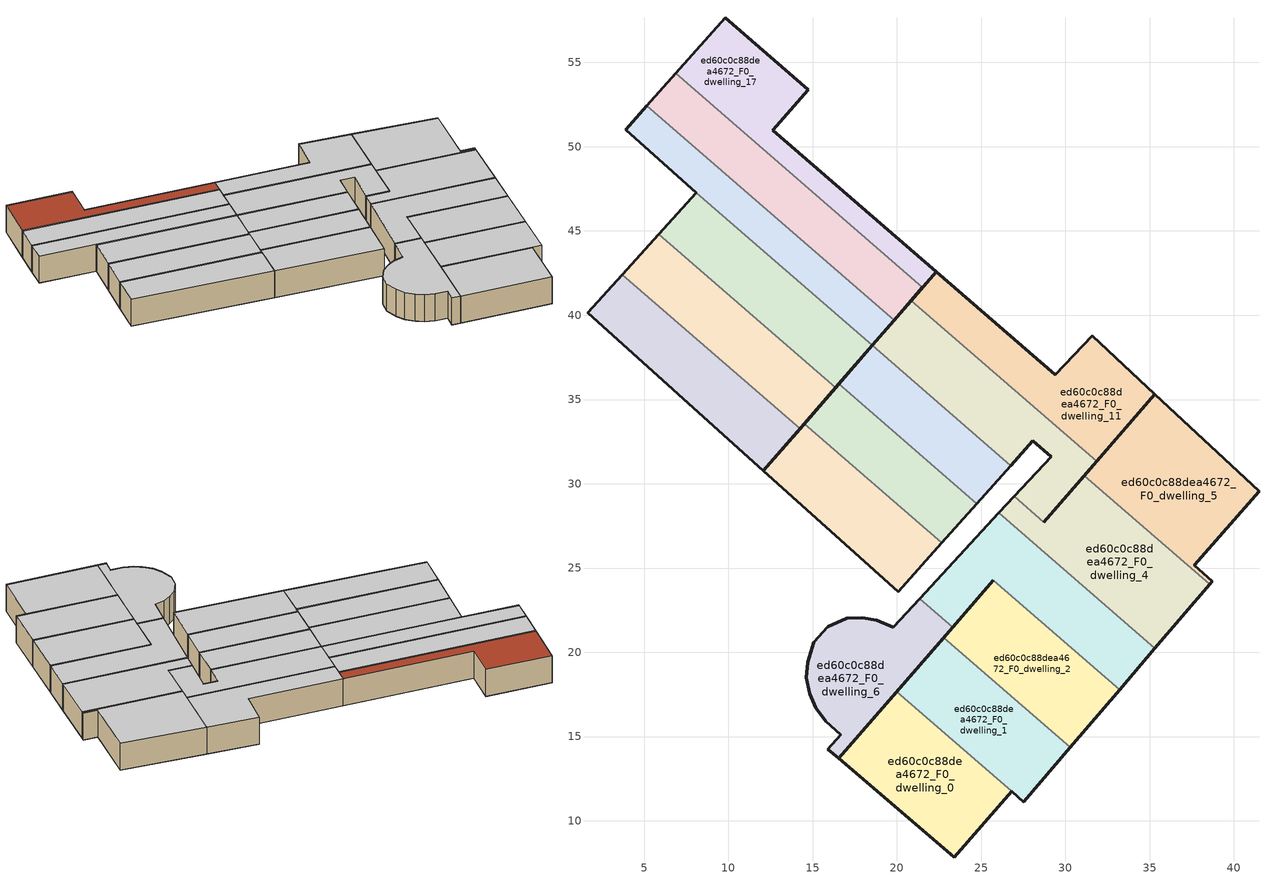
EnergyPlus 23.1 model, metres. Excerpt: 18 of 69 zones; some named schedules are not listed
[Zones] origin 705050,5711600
ed60c0c88dea4672_F0_dwelling_0
 floor ground (EU_floor_Construction): 23.4,7.83 26.82,11.75 20,17.66 16.56,13.7 z0
 wall outside (EU_wall_Construction): 26.82,11.75 23.4,7.83 16.56,13.7 20,17.66 z0:3
 wall to ed60c0c88dea4672_F0_dwelling_1 (EU_wall_Construction): 20,17.66 26.82,11.75 z0:3
 ceiling to ed60c0c88dea4672_F1_dwelling_0 (EU_floor_Construction): 26.82,11.75 23.4,7.83 16.56,13.7 20,17.66 z3
ed60c0c88dea4672_F0_dwelling_1
 floor ground (EU_floor_Construction): 27.54,11.13 30.3,14.36 22.79,20.88 20,17.66 26.82,11.75 27.53,11.11 z0
 wall outside (EU_wall_Construction): 30.3,14.36 27.54,11.13 27.53,11.11 26.82,11.75 / 20,17.66 22.79,20.88 z0:3
 wall to ed60c0c88dea4672_F0_dwelling_2 (EU_wall_Construction): 22.79,20.88 30.3,14.36 z0:3
 ceiling to ed60c0c88dea4672_F1_dwelling_1 (EU_floor_Construction): 30.3,14.36 27.54,11.13 27.53,11.11 26.82,11.75 20,17.66 22.79,20.88 z3
ed60c0c88dea4672_F0_dwelling_10
 floor ground (EU_floor_Construction): 28.73,27.72 31.85,31.33 20.85,40.87 18.54,38.21 26.77,31.08 28.08,32.55 29.16,31.6 26.97,29.25 z0
 wall outside (EU_wall_Construction): 18.54,38.21 20.85,40.87 / 31.85,31.33 28.73,27.72 / 26.97,29.25 29.16,31.6 28.08,32.55 26.77,31.08 z0:3
 wall to ed60c0c88dea4672_F0_dwelling_9 (EU_wall_Construction): 26.77,31.08 18.54,38.21 z0:3
 wall to ed60c0c88dea4672_F0_dwelling_11 (EU_wall_Construction): 20.85,40.87 31.85,31.33 z0:3
 wall to ed60c0c88dea4672_F0_dwelling_4 (EU_wall_Construction): 28.73,27.72 26.97,29.25 z0:3
 ceiling to ed60c0c88dea4672_F1_dwelling_10 (EU_floor_Construction): 28.08,32.55 26.77,31.08 18.54,38.21 20.85,40.87 31.85,31.33 28.73,27.72 26.97,29.25 29.16,31.6 z3
ed60c0c88dea4672_F0_dwelling_11
 floor ground (EU_floor_Construction): 31.85,31.33 35.31,35.32 31.59,38.8 29.41,36.47 22.34,42.59 20.85,40.87 z0
 wall outside (EU_wall_Construction): 20.85,40.87 22.34,42.59 29.41,36.47 31.59,38.8 35.31,35.32 31.85,31.33 z0:3
 ceiling to ed60c0c88dea4672_F1_dwelling_11 (EU_floor_Construction): 31.59,38.8 35.31,35.32 31.85,31.33 20.85,40.87 22.34,42.59 29.41,36.47 z3
ed60c0c88dea4672_F0_dwelling_12
 floor ground (EU_floor_Construction): 12.09,30.76 14.26,33.27 3.71,42.42 1.65,40.14 z0
 wall outside (EU_wall_Construction): 14.26,33.27 12.09,30.76 1.65,40.14 3.71,42.42 z0:3
 wall to ed60c0c88dea4672_F0_dwelling_13 (EU_wall_Construction): 3.71,42.42 14.26,33.27 z0:3
 ceiling to ed60c0c88dea4672_F1_dwelling_12 (EU_floor_Construction): 14.26,33.27 12.09,30.76 1.65,40.14 3.71,42.42 z3
ed60c0c88dea4672_F0_dwelling_13
 floor ground (EU_floor_Construction): 14.26,33.27 16.36,35.7 5.87,44.8 3.71,42.42 z0
 wall outside (EU_wall_Construction): 3.71,42.42 5.87,44.8 / 16.36,35.7 14.26,33.27 z0:3
 wall to ed60c0c88dea4672_F0_dwelling_14 (EU_wall_Construction): 5.87,44.8 16.36,35.7 z0:3
 ceiling to ed60c0c88dea4672_F1_dwelling_13 (EU_floor_Construction): 16.36,35.7 14.26,33.27 3.71,42.42 5.87,44.8 z3
ed60c0c88dea4672_F0_dwelling_14
 floor ground (EU_floor_Construction): 16.36,35.7 18.54,38.21 8.1,47.26 5.87,44.8 z0
 wall outside (EU_wall_Construction): 5.87,44.8 8.1,47.26 / 18.54,38.21 16.36,35.7 z0:3
 wall to ed60c0c88dea4672_F0_dwelling_15 (EU_wall_Construction): 8.1,47.26 18.54,38.21 z0:3
 ceiling to ed60c0c88dea4672_F1_dwelling_14 (EU_floor_Construction): 18.54,38.21 16.36,35.7 5.87,44.8 8.1,47.26 z3
ed60c0c88dea4672_F0_dwelling_15
 floor ground (EU_floor_Construction): 18.54,38.21 19.84,39.7 5.17,52.42 3.9,51 8.1,47.26 z0
 wall outside (EU_wall_Construction): 19.84,39.7 18.54,38.21 / 8.1,47.26 3.9,51 5.17,52.42 z0:3
 wall to ed60c0c88dea4672_F0_dwelling_16 (EU_wall_Construction): 5.17,52.42 19.84,39.7 z0:3
 ceiling to ed60c0c88dea4672_F1_dwelling_15 (EU_floor_Construction): 19.84,39.7 18.54,38.21 8.1,47.26 3.9,51 5.17,52.42 z3
ed60c0c88dea4672_F0_dwelling_16
 floor ground (EU_floor_Construction): 19.84,39.7 21.53,41.65 6.89,54.35 5.17,52.42 z0
 wall outside (EU_wall_Construction): 5.17,52.42 6.89,54.35 / 21.53,41.65 19.84,39.7 z0:3
 wall to ed60c0c88dea4672_F0_dwelling_17 (EU_wall_Construction): 6.89,54.35 21.53,41.65 z0:3
 ceiling to ed60c0c88dea4672_F1_dwelling_16 (EU_floor_Construction): 21.53,41.65 19.84,39.7 5.17,52.42 6.89,54.35 z3
ed60c0c88dea4672_F0_dwelling_17
 floor ground (EU_floor_Construction): 21.53,41.65 22.34,42.59 12.65,50.97 14.74,53.37 9.83,57.66 6.89,54.35 z0
 wall outside (EU_wall_Construction): 6.89,54.35 9.83,57.66 14.74,53.37 12.65,50.97 22.34,42.59 21.53,41.65 z0:3
 roof outside (EU_roof_Construction): 14.74,53.37 12.65,50.97 22.34,42.59 21.53,41.65 6.89,54.35 9.83,57.66 z3
ed60c0c88dea4672_F0_dwelling_2
 floor ground (EU_floor_Construction): 30.3,14.36 33.23,17.79 25.74,24.28 22.79,20.88 z0
 wall outside (EU_wall_Construction): 33.23,17.79 30.3,14.36 / 22.79,20.88 25.74,24.28 z0:3
 wall to ed60c0c88dea4672_F0_dwelling_3 (EU_wall_Construction): 25.74,24.28 33.23,17.79 z0:3
 ceiling to ed60c0c88dea4672_F1_dwelling_2 (EU_floor_Construction): 33.23,17.79 30.3,14.36 22.79,20.88 25.74,24.28 z3
ed60c0c88dea4672_F0_dwelling_3
 floor ground (EU_floor_Construction): 33.23,17.79 35.32,20.24 26.06,28.26 21.36,23.18 23.32,21.49 25.74,24.28 z0
 wall outside (EU_wall_Construction): 35.32,20.24 33.23,17.79 / 25.74,24.28 23.32,21.49 / 21.36,23.18 26.06,28.26 z0:3
 wall to ed60c0c88dea4672_F0_dwelling_4 (EU_wall_Construction): 26.06,28.26 35.32,20.24 z0:3
 wall to ed60c0c88dea4672_F0_dwelling_6 (EU_wall_Construction): 23.32,21.49 21.36,23.18 z0:3
 ceiling to ed60c0c88dea4672_F1_dwelling_3 (EU_floor_Construction): 35.32,20.24 33.23,17.79 25.74,24.28 23.32,21.49 21.36,23.18 26.06,28.26 z3
ed60c0c88dea4672_F0_dwelling_4
 floor ground (EU_floor_Construction): 35.32,20.24 38.56,24.04 31.12,30.49 28.73,27.72 26.97,29.25 26.06,28.26 z0
 wall outside (EU_wall_Construction): 38.56,24.04 35.32,20.24 / 26.06,28.26 26.97,29.25 / 28.73,27.72 31.12,30.49 z0:3
 wall to ed60c0c88dea4672_F0_dwelling_5 (EU_wall_Construction): 31.12,30.49 38.56,24.04 z0:3
 ceiling to ed60c0c88dea4672_F1_dwelling_4 (EU_floor_Construction): 38.56,24.04 35.32,20.24 26.06,28.26 26.97,29.25 28.73,27.72 31.12,30.49 z3
ed60c0c88dea4672_F0_dwelling_5
 floor ground (EU_floor_Construction): 38.72,24.23 37.65,25.15 41.5,29.56 35.31,35.32 31.12,30.49 38.56,24.04 z0
 wall outside (EU_wall_Construction): 31.12,30.49 35.31,35.32 41.5,29.56 37.65,25.15 38.72,24.23 38.56,24.04 z0:3
 ceiling to ed60c0c88dea4672_F1_dwelling_5 (EU_floor_Construction): 41.5,29.56 37.65,25.15 38.72,24.23 38.56,24.04 31.12,30.49 35.31,35.32 z3
ed60c0c88dea4672_F0_dwelling_6
 floor ground (EU_floor_Construction): 16.56,13.7 23.32,21.49 21.36,23.18 19.78,21.48 18.82,21.91 17.95,22.05 17.03,22 15.9,21.5 15.06,20.6 14.71,19.42 14.62,18.49 14.83,17.53 15.2,16.7 15.78,15.91 16.69,15.12 15.92,14.25 z0
 wall outside (EU_wall_Construction): 23.32,21.49 16.56,13.7 15.92,14.25 16.69,15.12 15.78,15.91 15.2,16.7 14.83,17.53 14.62,18.49 14.71,19.42 15.06,20.6 15.9,21.5 17.03,22 17.95,22.05 18.82,21.91 19.78,21.48 21.36,23.18 z0:3
 ceiling to ed60c0c88dea4672_F1_dwelling_6 (EU_floor_Construction): 23.32,21.49 16.56,13.7 15.92,14.25 16.69,15.12 15.78,15.91 15.2,16.7 14.83,17.53 14.62,18.49 14.71,19.42 15.06,20.6 15.9,21.5 17.03,22 17.95,22.05 18.82,21.91 19.78,21.48 21.36,23.18 z3
ed60c0c88dea4672_F0_dwelling_7
 floor ground (EU_floor_Construction): 20.08,23.59 22.67,26.49 14.51,33.57 12.09,30.76 z0
 wall outside (EU_wall_Construction): 22.67,26.49 20.08,23.59 12.09,30.76 14.51,33.57 z0:3
 wall to ed60c0c88dea4672_F0_dwelling_8 (EU_wall_Construction): 14.51,33.57 22.67,26.49 z0:3
 ceiling to ed60c0c88dea4672_F1_dwelling_7 (EU_floor_Construction): 22.67,26.49 20.08,23.59 12.09,30.76 14.51,33.57 z3
ed60c0c88dea4672_F0_dwelling_8
 floor ground (EU_floor_Construction): 22.67,26.49 24.76,28.82 16.56,35.93 14.51,33.57 z0
 wall outside (EU_wall_Construction): 14.51,33.57 16.56,35.93 / 24.76,28.82 22.67,26.49 z0:3
 wall to ed60c0c88dea4672_F0_dwelling_9 (EU_wall_Construction): 16.56,35.93 24.76,28.82 z0:3
 ceiling to ed60c0c88dea4672_F1_dwelling_8 (EU_floor_Construction): 24.76,28.82 22.67,26.49 14.51,33.57 16.56,35.93 z3
ed60c0c88dea4672_F0_dwelling_9
 floor ground (EU_floor_Construction): 24.76,28.82 26.77,31.08 18.54,38.21 16.56,35.93 z0
 wall outside (EU_wall_Construction): 26.77,31.08 24.76,28.82 / 16.56,35.93 18.54,38.21 z0:3
 ceiling to ed60c0c88dea4672_F1_dwelling_9 (EU_floor_Construction): 26.77,31.08 24.76,28.82 16.56,35.93 18.54,38.21 z3
[Building]
EU S2 Campaign: North Axis=0; Terrain=City; Solar Distribution=FullExterior
[Site:Location]
London: Latitude=51.5; Longitude=-0.5; Time Zone=0; Elevation=25
[SizingPeriod:WeatherFileDays]
AnnualSizingPeriod: Begin Month=1; Begin Day of Month=1; End Month=12; End Day of Month=31; Day of Week for Start Day=Monday; Use Weather File Daylight Saving Period=No; Use Weather File Rain and Snow Indicators=No
[MATERIAL]
EU_InternalMass_Material: Roughness=MediumRough; Thickness=0.1; Conductivity=1; Density=1800; Specific Heat=900; Thermal Absorptance=0.9; Solar Absorptance=0.7; Visible Absorptance=0.7
[MATERIAL:NOMASS] Roughness=MediumRough; Thermal Absorptance=0.9; Solar Absorptance=0.7; Visible Absorptance=0.7
Name | Thermal Resistance
EU_wall_NoMass | 0.635353
EU_roof_NoMass | 0.675062
EU_floor_NoMass | 1.96382
[CONSTRUCTION]
EU_wall_Construction: EU_wall_NoMass
EU_roof_Construction: EU_roof_NoMass
EU_floor_Construction: EU_floor_NoMass
EU_InternalMass_Construction: EU_InternalMass_Material
[ZONE] Type=1; Multiplier=1; Ceiling Height=autocalculate; Floor Area=autocalculate; Part of Total Floor Area=Yes
Name | Volume
ed60c0c88dea4672_F0_dwelling_0 | 141.407
ed60c0c88dea4672_F0_dwelling_1 | 127.061
ed60c0c88dea4672_F0_dwelling_10 | 154.392
ed60c0c88dea4672_F0_dwelling_11 | 147.3
ed60c0c88dea4672_F0_dwelling_12 | 134.232
ed60c0c88dea4672_F0_dwelling_13 | 134.236
ed60c0c88dea4672_F0_dwelling_14 | 137.946
ed60c0c88dea4672_F0_dwelling_15 | 114.617
ed60c0c88dea4672_F0_dwelling_16 | 150.13
ed60c0c88dea4672_F0_dwelling_17 | 134.22
ed60c0c88dea4672_F0_dwelling_2 | 134.224
ed60c0c88dea4672_F0_dwelling_3 | 147.198
ed60c0c88dea4672_F0_dwelling_4 | 157.056
ed60c0c88dea4672_F0_dwelling_5 | 159.28
ed60c0c88dea4672_F0_dwelling_6 | 120.062
ed60c0c88dea4672_F0_dwelling_7 | 122.821
ed60c0c88dea4672_F0_dwelling_8 | 101.506
ed60c0c88dea4672_F0_dwelling_9 | 98.4199
[INTERNALMASS] Construction=EU_InternalMass_Construction
Name | Zone or ZoneList | Surface Area
ed60c0c88dea4672_F0_dwelling_0_EU_InternalMass | ed60c0c88dea4672_F0_dwelling_0 | 47.1354
ed60c0c88dea4672_F0_dwelling_1_EU_InternalMass | ed60c0c88dea4672_F0_dwelling_1 | 42.3539
ed60c0c88dea4672_F0_dwelling_2_EU_InternalMass | ed60c0c88dea4672_F0_dwelling_2 | 44.741
ed60c0c88dea4672_F0_dwelling_3_EU_InternalMass | ed60c0c88dea4672_F0_dwelling_3 | 49.0636
ed60c0c88dea4672_F0_dwelling_4_EU_InternalMass | ed60c0c88dea4672_F0_dwelling_4 | 52.3595
ed60c0c88dea4672_F0_dwelling_5_EU_InternalMass | ed60c0c88dea4672_F0_dwelling_5 | 53.0954
ed60c0c88dea4672_F0_dwelling_6_EU_InternalMass | ed60c0c88dea4672_F0_dwelling_6 | 40.0208
ed60c0c88dea4672_F0_dwelling_7_EU_InternalMass | ed60c0c88dea4672_F0_dwelling_7 | 40.9399
ed60c0c88dea4672_F0_dwelling_8_EU_InternalMass | ed60c0c88dea4672_F0_dwelling_8 | 33.8311
ed60c0c88dea4672_F0_dwelling_9_EU_InternalMass | ed60c0c88dea4672_F0_dwelling_9 | 32.8108
ed60c0c88dea4672_F0_dwelling_10_EU_InternalMass | ed60c0c88dea4672_F0_dwelling_10 | 51.4512
ed60c0c88dea4672_F0_dwelling_11_EU_InternalMass | ed60c0c88dea4672_F0_dwelling_11 | 49.1121
ed60c0c88dea4672_F0_dwelling_12_EU_InternalMass | ed60c0c88dea4672_F0_dwelling_12 | 44.7443
ed60c0c88dea4672_F0_dwelling_13_EU_InternalMass | ed60c0c88dea4672_F0_dwelling_13 | 44.7454
ed60c0c88dea4672_F0_dwelling_14_EU_InternalMass | ed60c0c88dea4672_F0_dwelling_14 | 45.982
ed60c0c88dea4672_F0_dwelling_15_EU_InternalMass | ed60c0c88dea4672_F0_dwelling_15 | 38.2061
ed60c0c88dea4672_F0_dwelling_16_EU_InternalMass | ed60c0c88dea4672_F0_dwelling_16 | 50.0434
ed60c0c88dea4672_F0_dwelling_17_EU_InternalMass | ed60c0c88dea4672_F0_dwelling_17 | 44.74
[OTHEREQUIPMENT] Fuel Type=Electricity; Design Level Calculation Method=Watts/Area; Power per Zone Floor Area=1; Fraction Latent=0; Fraction Radiant=0; Fraction Lost=0; Carbon Dioxide Generation Rate=0; EndUse Subcategory=EU_Step8_InternalGains
Name | Zone or ZoneList or Space or SpaceList | Schedule
EU_Step8_InternalGain_ed60c0c88dea4672_F0_dwelling_0_f000 | ed60c0c88dea4672_F0_dwelling_0 | EU_Step8_GainSchedule_ed60c0c88dea4672_F0_dwelling_0_f000
EU_Step8_InternalGain_ed60c0c88dea4672_F0_dwelling_1_f000 | ed60c0c88dea4672_F0_dwelling_1 | EU_Step8_GainSchedule_ed60c0c88dea4672_F0_dwelling_1_f000
EU_Step8_InternalGain_ed60c0c88dea4672_F0_dwelling_2_f000 | ed60c0c88dea4672_F0_dwelling_2 | EU_Step8_GainSchedule_ed60c0c88dea4672_F0_dwelling_2_f000
EU_Step8_InternalGain_ed60c0c88dea4672_F0_dwelling_3_f000 | ed60c0c88dea4672_F0_dwelling_3 | EU_Step8_GainSchedule_ed60c0c88dea4672_F0_dwelling_3_f000
EU_Step8_InternalGain_ed60c0c88dea4672_F0_dwelling_4_f000 | ed60c0c88dea4672_F0_dwelling_4 | EU_Step8_GainSchedule_ed60c0c88dea4672_F0_dwelling_4_f000
EU_Step8_InternalGain_ed60c0c88dea4672_F0_dwelling_5_f000 | ed60c0c88dea4672_F0_dwelling_5 | EU_Step8_GainSchedule_ed60c0c88dea4672_F0_dwelling_5_f000
EU_Step8_InternalGain_ed60c0c88dea4672_F0_dwelling_6_f000 | ed60c0c88dea4672_F0_dwelling_6 | EU_Step8_GainSchedule_ed60c0c88dea4672_F0_dwelling_6_f000
EU_Step8_InternalGain_ed60c0c88dea4672_F0_dwelling_7_f000 | ed60c0c88dea4672_F0_dwelling_7 | EU_Step8_GainSchedule_ed60c0c88dea4672_F0_dwelling_7_f000
EU_Step8_InternalGain_ed60c0c88dea4672_F0_dwelling_8_f000 | ed60c0c88dea4672_F0_dwelling_8 | EU_Step8_GainSchedule_ed60c0c88dea4672_F0_dwelling_8_f000
EU_Step8_InternalGain_ed60c0c88dea4672_F0_dwelling_9_f000 | ed60c0c88dea4672_F0_dwelling_9 | EU_Step8_GainSchedule_ed60c0c88dea4672_F0_dwelling_9_f000
EU_Step8_InternalGain_ed60c0c88dea4672_F0_dwelling_10_f000 | ed60c0c88dea4672_F0_dwelling_10 | EU_Step8_GainSchedule_ed60c0c88dea4672_F0_dwelling_10_f000
EU_Step8_InternalGain_ed60c0c88dea4672_F0_dwelling_11_f000 | ed60c0c88dea4672_F0_dwelling_11 | EU_Step8_GainSchedule_ed60c0c88dea4672_F0_dwelling_11_f000
EU_Step8_InternalGain_ed60c0c88dea4672_F0_dwelling_12_f000 | ed60c0c88dea4672_F0_dwelling_12 | EU_Step8_GainSchedule_ed60c0c88dea4672_F0_dwelling_12_f000
EU_Step8_InternalGain_ed60c0c88dea4672_F0_dwelling_13_f000 | ed60c0c88dea4672_F0_dwelling_13 | EU_Step8_GainSchedule_ed60c0c88dea4672_F0_dwelling_13_f000
EU_Step8_InternalGain_ed60c0c88dea4672_F0_dwelling_14_f000 | ed60c0c88dea4672_F0_dwelling_14 | EU_Step8_GainSchedule_ed60c0c88dea4672_F0_dwelling_14_f000
EU_Step8_InternalGain_ed60c0c88dea4672_F0_dwelling_15_f000 | ed60c0c88dea4672_F0_dwelling_15 | EU_Step8_GainSchedule_ed60c0c88dea4672_F0_dwelling_15_f000
EU_Step8_InternalGain_ed60c0c88dea4672_F0_dwelling_16_f000 | ed60c0c88dea4672_F0_dwelling_16 | EU_Step8_GainSchedule_ed60c0c88dea4672_F0_dwelling_16_f000
EU_Step8_InternalGain_ed60c0c88dea4672_F0_dwelling_17_f000 | ed60c0c88dea4672_F0_dwelling_17 | EU_Step8_GainSchedule_ed60c0c88dea4672_F0_dwelling_17_f000
[ZONEVENTILATION:DESIGNFLOWRATE] Schedule=EU_AlwaysOn; Design Flow Rate Calculation Method=AirChanges/Hour; Air Changes per Hour=0.555504; Ventilation Type=Natural; Fan Pressure Rise=0; Fan Total Efficiency=1; Constant Term Coefficient=1; Temperature Term Coefficient=0; Velocity Term Coefficient=0; Velocity Squared Term Coefficient=0; Minimum Indoor Temperature=-100; Maximum Indoor Temperature=100; Delta Temperature=-100; Minimum Outdoor Temperature=-100; Maximum Outdoor Temperature=100; Maximum Wind Speed=40
Name | Zone or ZoneList or Space or SpaceList
EU_ConstantAir_ed60c0c88dea4672_F0_dwelling_0 | ed60c0c88dea4672_F0_dwelling_0
EU_ConstantAir_ed60c0c88dea4672_F0_dwelling_1 | ed60c0c88dea4672_F0_dwelling_1
EU_ConstantAir_ed60c0c88dea4672_F0_dwelling_2 | ed60c0c88dea4672_F0_dwelling_2
EU_ConstantAir_ed60c0c88dea4672_F0_dwelling_3 | ed60c0c88dea4672_F0_dwelling_3
EU_ConstantAir_ed60c0c88dea4672_F0_dwelling_4 | ed60c0c88dea4672_F0_dwelling_4
EU_ConstantAir_ed60c0c88dea4672_F0_dwelling_5 | ed60c0c88dea4672_F0_dwelling_5
EU_ConstantAir_ed60c0c88dea4672_F0_dwelling_6 | ed60c0c88dea4672_F0_dwelling_6
EU_ConstantAir_ed60c0c88dea4672_F0_dwelling_7 | ed60c0c88dea4672_F0_dwelling_7
EU_ConstantAir_ed60c0c88dea4672_F0_dwelling_8 | ed60c0c88dea4672_F0_dwelling_8
EU_ConstantAir_ed60c0c88dea4672_F0_dwelling_9 | ed60c0c88dea4672_F0_dwelling_9
EU_ConstantAir_ed60c0c88dea4672_F0_dwelling_10 | ed60c0c88dea4672_F0_dwelling_10
EU_ConstantAir_ed60c0c88dea4672_F0_dwelling_11 | ed60c0c88dea4672_F0_dwelling_11
EU_ConstantAir_ed60c0c88dea4672_F0_dwelling_12 | ed60c0c88dea4672_F0_dwelling_12
EU_ConstantAir_ed60c0c88dea4672_F0_dwelling_13 | ed60c0c88dea4672_F0_dwelling_13
EU_ConstantAir_ed60c0c88dea4672_F0_dwelling_14 | ed60c0c88dea4672_F0_dwelling_14
EU_ConstantAir_ed60c0c88dea4672_F0_dwelling_15 | ed60c0c88dea4672_F0_dwelling_15
EU_ConstantAir_ed60c0c88dea4672_F0_dwelling_16 | ed60c0c88dea4672_F0_dwelling_16
EU_ConstantAir_ed60c0c88dea4672_F0_dwelling_17 | ed60c0c88dea4672_F0_dwelling_17
[HVACTEMPLATE:THERMOSTAT] Constant Heating Setpoint=20; Constant Cooling Setpoint=50
EU_HeatOnly_ed60c0c88dea4672_F0_dwelling_0; EU_HeatOnly_ed60c0c88dea4672_F0_dwelling_1; EU_HeatOnly_ed60c0c88dea4672_F0_dwelling_2; EU_HeatOnly_ed60c0c88dea4672_F0_dwelling_3; EU_HeatOnly_ed60c0c88dea4672_F0_dwelling_4; EU_HeatOnly_ed60c0c88dea4672_F0_dwelling_5; EU_HeatOnly_ed60c0c88dea4672_F0_dwelling_6; EU_HeatOnly_ed60c0c88dea4672_F0_dwelling_7; EU_HeatOnly_ed60c0c88dea4672_F0_dwelling_8; EU_HeatOnly_ed60c0c88dea4672_F0_dwelling_9; EU_HeatOnly_ed60c0c88dea4672_F0_dwelling_10; EU_HeatOnly_ed60c0c88dea4672_F0_dwelling_11; EU_HeatOnly_ed60c0c88dea4672_F0_dwelling_12; EU_HeatOnly_ed60c0c88dea4672_F0_dwelling_13; EU_HeatOnly_ed60c0c88dea4672_F0_dwelling_14; EU_HeatOnly_ed60c0c88dea4672_F0_dwelling_15; EU_HeatOnly_ed60c0c88dea4672_F0_dwelling_16; EU_HeatOnly_ed60c0c88dea4672_F0_dwelling_17; EU_HeatOnly_ed60c0c88dea4672_F1_dwelling_0; EU_HeatOnly_ed60c0c88dea4672_F1_dwelling_1; EU_HeatOnly_ed60c0c88dea4672_F1_dwelling_2; EU_HeatOnly_ed60c0c88dea4672_F1_dwelling_3; EU_HeatOnly_ed60c0c88dea4672_F1_dwelling_4
